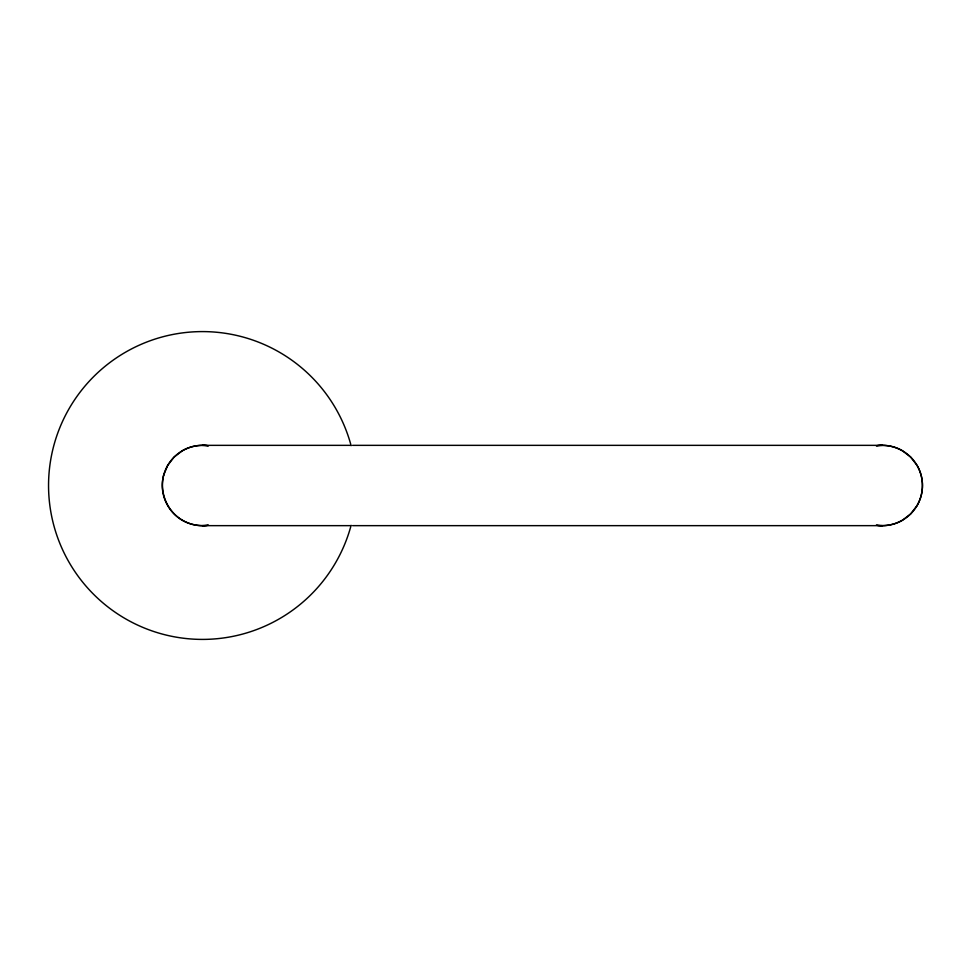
<?xml version="1.0" encoding="UTF-8"?>
<svg xmlns="http://www.w3.org/2000/svg" width="971" height="971" viewBox="0 0 971 971"><rect width="100%" height="100%" fill="white"/><g stroke="black" fill="none" stroke-linecap="round" stroke-linejoin="round"><path stroke-width="1.46" d="M202.454 445.349L350.58 445.349M352.594 445.349L882.299 445.349M202.454 525.651L350.58 525.651M352.594 525.651L882.299 525.651M351.114 525.335A153.904 153.904 0 0 1 114.177 611.572A153.904 153.904 0 0 1 114.177 359.428A153.904 153.904 0 0 1 351.114 445.665M163.674 475.11C159.171 492.273 167.061 511.304 182.378 520.274A41.85 40.916 -90 0 0 208.437 525.202A40.151 40.151 0 0 1 162.303 485.5A40.151 40.151 0 0 1 208.437 445.798A41.85 40.916 -90 0 0 182.378 450.738L174.064 457.11L167.68 465.425L163.674 475.11M917.073 505.575L910.689 513.89L902.375 520.274A41.098 40.576 -90 0 1 876.315 525.202A40.151 40.151 0 0 0 922.45 485.5A40.151 40.151 0 0 0 876.315 445.798A41.098 40.576 -90 0 1 902.375 450.738L910.689 457.11L917.073 465.425A39.726 39.216 -90 0 1 917.073 505.575"/></g></svg>
